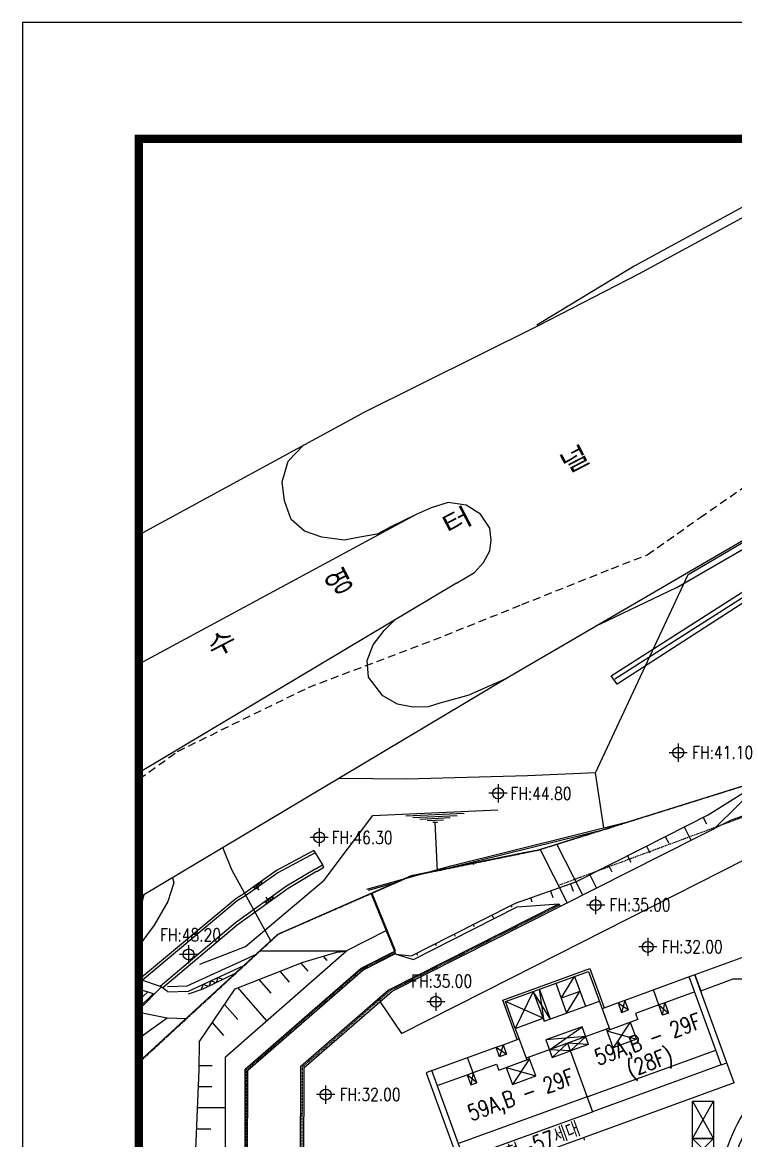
# Model space of a CAD drawing. Header units: millimetres. Extents: x 1145859089 to 1147511753, y -1047484727 to -1047247487.
# Drawn here: x 1145859089 to 1145926426, y -1047353084 to -1047247487 of the extents above; entities that cross this region are included whole.
import ezdxf
from ezdxf.enums import TextEntityAlignment as Align
from ezdxf.xclip import XClip

# ---------------------------------------------------------------- set-up
doc = ezdxf.new("R2010")
doc.units = ezdxf.units.MM
doc.header["$LTSCALE"] = 100
doc.header["$MEASUREMENT"] = 0
doc.header["$XCLIPFRAME"] = 2
for name, pattern in [('단지배치도$0$HID', [2.3, 1.5, -0.8]), ('단지배치도$0$HIDDEN', [9.525, 6.35, -3.175]), ('단지배치도$0$HIDDEN2', [0.1875, 0.125, -0.0625]), ('단지배치도$0$PHANTOM', [2.5, 1.25, -0.25, 0.25, -0.25, 0.25, -0.25])]:
    doc.linetypes.add(name, pattern=pattern)
doc.layers.get('0').update_dxf_attribs({"linetype": 'CONTINUOUS'})
doc.layers.get('Defpoints').update_dxf_attribs({"linetype": 'CONTINUOUS'})
for name, color, linetype in [('SHEET', 7, 'CONTINUOUS'), ('SHEET$0$BDR', 4, 'CONTINUOUS'), ('SHEET$0$sheet', 3, 'CONTINUOUS'), ('XREF', 135, 'CONTINUOUS'), ('단지배치도$0$S240910', 33, 'CONTINUOUS'), ('단지배치도$0$W240910', 135, 'CONTINUOUS')]:
    doc.layers.add(name, color=color, linetype=linetype)
doc.styles.add('단지배치도$0$WS1', font='romans.shx', dxfattribs={"width": 0.8, "bigfont": 'whgtxt.shx'})

# ---------------------------------------------------------------- blocks, each defined once
blk = doc.blocks.new('단지배치도$0$zw$9902')
at = {"layer": '단지배치도$0$W240910'}
for p, q in [((-3438, 110575), (-21300, 100875)), ((-3024, 109799), (-20880, 100102)), ((-21303, 100874), (-30485, 95283)), ((-20880, 100102), (-30416, 95184)), ((-30416, 95184), (-46997, 86959)), ((-109982, 52673), (-47000, 86963)), ((-47000, 86963), (-46997, 86959)), ((-53959, 82437), (-52471, 83985)), ((-54538, 80493), (-53959, 82437)), ((-54291, 78716), (-54538, 80493)), ((-514, 81115), (-33395, 61880)), ((-16195, 71740), (-677, 80888)), ((-53671, 76925), (-54291, 78716)), ((-38838, 78557), (-40454, 78035)), ((-37169, 78279), (-38838, 78557)), ((-35806, 77445), (-37169, 78279)), ((-41878, 77416), (-109982, 40669)), ((-41878, 77416), (-44258, 76233)), ((-40454, 78035), (-41878, 77416)), ((-34930, 76126), (-35806, 77445)), ((-17338, 70472), (-5551, 77304)), ((-52421, 75827), (-53671, 76925)), ((-44258, 76233), (-45550, 75556)), ((-34788, 74984), (-34930, 76126)), ((-50771, 75256), (-52421, 75827)), ((-48679, 74975), (-50771, 75256)), ((-47181, 75272), (-48679, 74975)), ((-45550, 75556), (-47181, 75272)), ((-34934, 73966), (-34788, 74984)), ((-35505, 72874), (-34934, 73966)), ((-36356, 71919), (-35505, 72874)), ((-38081, 70940), (-36356, 71919)), ((-23116, 61890), (-6954, 72210)), ((-109982, 28005), (-38079, 70944)), ((-38079, 70944), (-38078, 70942)), ((-24950, 53005), (-16195, 71740)), ((-23452, 62178), (-10046, 70752)), ((-8301, 70832), (-22912, 61399)), ((-17338, 70472), (-24582, 67035)), ((-44887, 66465), (-43888, 67474)), ((-45931, 65113), (-44887, 66465)), ((-46506, 63613), (-45931, 65113)), ((-46367, 62042), (-46506, 63613)), ((-33395, 61880), (-109982, 16226)), ((-45033, 60287), (-46367, 62042)), ((-33395, 61880), (-35417, 61007)), ((-22912, 61399), (-23452, 62178)), ((-43642, 59510), (-45033, 60287)), ((-36908, 60362), (-38608, 59869)), ((-35417, 61007), (-36908, 60362)), ((-42177, 59223), (-43642, 59510)), ((-40730, 59234), (-42177, 59223)), ((-39639, 59593), (-40730, 59234)), ((-38608, 59869), (-39639, 59593)), ((-16275, 54917), (-17990, 54917)), ((-17133, 55775), (-17133, 54060)), ((-24950, 53005), (-31369, 52725)), ((-24156, 47825), (-24950, 53005)), ((-42793, 52434), (-49139, 52495)), ((-31369, 52725), (-42793, 52434)), ((-34146, 51939), (-34146, 50225)), ((-14313, 49051), (-9129, 52302)), ((-9129, 52302), (-13679, 47803)), ((-9089, 52388), (-12969, 51175)), ((-12116, 48567), (-983, 52572)), ((-33289, 51082), (-35003, 51082)), ((-12969, 51175), (-30367, 45728)), ((-50549, 42867), (-45973, 48981)), ((-45973, 48981), (-34171, 49534)), ((-42863, 48947), (-37345, 49205)), ((-42192, 48799), (-37999, 48995)), ((-41522, 48650), (-38653, 48785)), ((-20440, 45943), (-14313, 49051)), ((-14786, 48811), (-14469, 48187)), ((-51029, 47782), (-51029, 46067)), ((-44155, 32415), (-12116, 48567)), ((-40851, 48502), (-39306, 48574)), ((-40291, 48349), (-39850, 48369)), ((-39854, 43738), (-40070, 48359)), ((-38587, 44245), (-21248, 48546)), ((-38549, 44100), (-23626, 47801)), ((-16569, 47906), (-15936, 46658)), ((-50172, 46924), (-51886, 46924)), ((-18353, 47002), (-18036, 46377)), ((-59275, 43849), (-60113, 45953)), ((-51539, 45680), (-55060, 43785)), ((-51420, 45460), (-54928, 43573)), ((-51552, 45673), (-51420, 45460)), ((-51420, 45460), (-50705, 44325)), ((-31858, 45426), (-42343, 43281)), ((-30367, 45728), (-31858, 45426)), ((-30174, 45787), (-27643, 40796)), ((-26181, 41537), (-28588, 46284)), ((-26798, 42718), (-20440, 45943)), ((-20136, 46097), (-19820, 45473)), ((-36642, 44563), (-36350, 44635)), ((-36604, 44562), (-36383, 44617)), ((-36567, 44561), (-36416, 44599)), ((-36530, 44560), (-36448, 44581)), ((-36498, 44558), (-36475, 44564)), ((-36426, 44317), (-36487, 44561)), ((-32922, 33632), (-10844, 44832)), ((-21920, 45192), (-21603, 44568)), ((-55588, 37158), (-59275, 43849)), ((-55060, 43785), (-58136, 41598)), ((-54928, 43573), (-57998, 41390)), ((-51404, 43912), (-54105, 42316)), ((-51277, 43697), (-53968, 42107)), ((-51394, 43918), (-50705, 44325)), ((-51267, 43703), (-50578, 44110)), ((-50578, 44110), (-50705, 44325)), ((-46529, 42046), (-38587, 44245)), ((-39627, 43801), (-38549, 44100)), ((-25487, 43383), (-24854, 42134)), ((-25487, 43383), (-24854, 42134)), ((-23704, 44287), (-23387, 43663)), ((-64761, 42628), (-65321, 40858)), ((-64881, 43111), (-64761, 42628)), ((-54105, 42316), (-58918, 38842)), ((-57981, 36631), (-50549, 42867)), ((-57124, 42011), (-57065, 42360)), ((-57065, 42360), (-56716, 42301)), ((-57004, 42084), (-56745, 42268)), ((-56920, 42156), (-56861, 42505)), ((-56861, 42505), (-56513, 42446)), ((-56716, 42301), (-56658, 42650)), ((-56658, 42650), (-56309, 42591)), ((-56513, 42446), (-56454, 42795)), ((-42343, 43281), (-54980, 37757)), ((-46375, 41933), (-43569, 42710)), ((-32511, 40717), (-26798, 42718)), ((-27298, 42542), (-27053, 41842)), ((-67580, 41502), (-67743, 40866)), ((-58136, 41598), (-58912, 41122)), ((-57998, 41390), (-58765, 40919)), ((-53968, 42107), (-58764, 38645)), ((-57269, 42215), (-56920, 42156)), ((-56967, 42098), (-56771, 42237)), ((-56930, 42111), (-56796, 42207)), ((-56893, 42125), (-56821, 42176)), ((-56861, 42135), (-56841, 42150)), ((-56697, 41925), (-56851, 42142)), ((-56060, 41275), (-55913, 41071)), ((-55620, 40914), (-55564, 41263)), ((-55564, 41263), (-55215, 41207)), ((-55418, 41061), (-55361, 41410)), ((-46112, 41576), (-43910, 36179)), ((-43821, 36223), (-46020, 41614)), ((-31074, 41220), (-30943, 40848)), ((-29186, 41881), (-28968, 41259)), ((-24933, 41383), (-24933, 39669)), ((-67743, 40866), (-68951, 38614)), ((-58912, 41122), (-67983, 33519)), ((-58765, 40919), (-67707, 33424)), ((-65321, 40858), (-66614, 38639)), ((-56172, 40824), (-55823, 40768)), ((-56026, 40622), (-55969, 40971)), ((-55769, 41128), (-56012, 40952)), ((-55804, 41114), (-55988, 40981)), ((-55969, 40971), (-55620, 40914)), ((-55839, 41101), (-55965, 41010)), ((-55873, 41088), (-55942, 41039)), ((-55903, 41078), (-55923, 41064)), ((-55823, 40768), (-55767, 41117)), ((-55767, 41117), (-55418, 41061)), ((-44526, 32490), (-28418, 40662)), ((-38649, 37603), (-32511, 40717)), ((-38468, 37246), (-32330, 40360)), ((-32937, 40501), (-32846, 40323)), ((-32330, 40360), (-28418, 40662)), ((-28418, 40662), (-28292, 40412)), ((-24076, 40526), (-25790, 40526)), ((-34720, 39597), (-34539, 39240)), ((-66614, 38639), (-69891, 34175)), ((-58918, 38842), (-66044, 32851)), ((-58764, 38645), (-65803, 32727)), ((-48345, 36275), (-44703, 38122)), ((-36504, 38692), (-36413, 38513)), ((-54980, 37757), (-70427, 23535)), ((-42321, 35740), (-38649, 37603)), ((-42140, 35384), (-38468, 37246)), ((-38287, 37787), (-38197, 37608)), ((-38287, 37786), (-38197, 37608)), ((-20011, 37437), (-20011, 35723)), ((-63496, 32900), (-56950, 35905)), ((-63360, 36728), (-63360, 35013)), ((-62285, 34935), (-57981, 36631)), ((-48441, 36190), (-59921, 26133)), ((-48441, 36190), (-56488, 36166)), ((-52535, 35143), (-49362, 36075)), ((-49362, 36075), (-48441, 36190)), ((-48441, 36190), (-48345, 36275)), ((-47066, 34587), (-43821, 36223)), ((-46925, 34378), (-43817, 35945)), ((-43790, 35892), (-43930, 36168)), ((-41855, 35977), (-41764, 35798)), ((-41855, 35977), (-41764, 35799)), ((-40071, 36882), (-39980, 36703)), ((-40071, 36882), (-39981, 36703)), ((-19154, 36580), (-20868, 36580)), ((-62503, 35871), (-64217, 35871)), ((-58972, 32628), (-52535, 35143)), ((-52764, 35054), (-52107, 34304)), ((-50664, 35693), (-50305, 35282)), ((-43790, 35892), (-42140, 35384)), ((-43790, 35892), (-42321, 35740)), ((-43790, 35892), (-43790, 35892)), ((-65918, 32808), (-69891, 34175)), ((-63380, 32403), (-58142, 34808)), ((-58899, 34111), (-62010, 32577)), ((-58011, 25048), (-47066, 34587)), ((-57761, 24934), (-46925, 34378)), ((-54744, 34280), (-53849, 33258)), ((-33701, 31536), (-25488, 34526)), ((-30813, 32374, 0), (-25607, 34269, 0)), ((-25607, 34269, 0), (-23603, 28763, 0)), ((-25488, 34526), (-24137, 30814)), ((-15557, 33936, 0), (-16093, 33742, 0)), ((-12534, 25630, 0), (-15557, 33936, 0)), ((-66606, 32102), (-70609, 33479)), ((-68214, 30455), (-65918, 32808)), ((-65918, 32808), (-65346, 32405)), ((-65358, 32850), (-63496, 32900)), ((-61989, 33041), (-62195, 32486)), ((-61463, 32846), (-61989, 33041)), ((-61268, 33372), (-61463, 32846)), ((-60771, 33188), (-61268, 33372)), ((-60586, 33685), (-60771, 33188)), ((-60116, 33511), (-60586, 33685)), ((-56725, 33506), (-55592, 32212)), ((-43259, 28389), (-32922, 33632)), ((-28699, 33144, 0), (-27673, 30325, 0)), ((-28186, 31735, 0), (-26923, 33790, 0)), ((-26923, 33790, 0), (-25897, 30971, 0)), ((-16093, 33742, 0), (-22163, 31532, 0)), ((-13070, 25435, 0), (-16093, 33742, 0)), ((-67715, 32483), (-69367, 30884)), ((-67242, 32321), (-68904, 30712)), ((-66712, 32138), (-68385, 30518)), ((-65345, 32350), (-63380, 32403)), ((-62010, 32577), (-63405, 32106)), ((-62341, 27646), (-58972, 32628)), ((-55963, 29601), (-58706, 32732)), ((-52760, 25313), (-44526, 32490)), ((-52460, 25177), (-44155, 32415)), ((-45211, 31490), (-45409, 31716)), ((-40024, 32257), (-40024, 30542)), ((-33444, 31417, 0), (-30813, 32374, 0)), ((-30813, 32374, 0), (-32521, 28880, 0)), ((-30813, 32374, 0), (-29787, 29555, 0)), ((-29204, 29767, 0), (-30813, 32374, 0)), ((-29204, 29767, 0), (-30231, 32587, 0)), ((-29787, 29555, 0), (-30231, 32587, 0)), ((-26410, 32381, 0), (-28186, 31735, 0)), ((-27673, 30325, 0), (-26410, 32381, 0)), ((-18606, 30135, 0), (-19471, 32512, 0)), ((-15580, 32332, 0), (-18399, 31306, 0)), ((-59975, 31145), (-58721, 29714)), ((-45303, 31414), (-43259, 28389)), ((-39166, 31400), (-40881, 31400)), ((-32350, 27825), (-33701, 31536)), ((-32521, 28880, 0), (-33444, 31417, 0)), ((-29890, 29837, 0), (-33444, 31417, 0)), ((-29787, 29555, 0), (-24581, 31450, 0)), ((-22812, 31296, 0), (-24325, 30745, 0)), ((-22163, 31532, 0), (-22812, 31296, 0)), ((-22812, 31296, 0), (-22485, 30399, 0)), ((-22812, 31296, 0), (-21837, 30635, 0)), ((-22163, 31532, 0), (-22485, 30399, 0)), ((-22485, 30399, 0), (-21837, 30635, 0)), ((-21837, 30635, 0), (-22163, 31532, 0)), ((-18958, 31102, 0), (-21171, 30297, 0)), ((-18399, 31306, 0), (-18958, 31102, 0)), ((-18958, 31102, 0), (-18047, 30338, 0)), ((-18606, 30135, 0), (-18399, 31306, 0)), ((-18399, 31306, 0), (-18047, 30338, 0)), ((-75928, 22237), (-65395, 29884)), ((-68214, 30455), (-65395, 29884)), ((-65395, 29884), (-63548, 29832)), ((-32521, 28880, 0), (-29890, 29837, 0)), ((-20962, 29724, 0), (-23603, 28763, 0)), ((-21171, 30297, 0), (-20962, 29724, 0)), ((-18047, 30338, 0), (-18606, 30135, 0)), ((-61133, 29432), (-60052, 28198)), ((-32521, 28880, 0), (-31440, 25910, 0)), ((-23658, 28913, 0), (-31495, 26061, 0)), ((-26205, 29040, 0), (-29625, 27795, 0)), ((-29286, 26864, 0), (-26205, 29040, 0)), ((-25599, 27376, 0), (-26205, 29040, 0)), ((-23281, 27060, 0), (-23921, 28817, 0)), ((-23603, 28763, 0), (-23866, 28667, 0)), ((-23866, 28667, 0), (-21082, 27860, 0)), ((-21667, 29467, 0), (-23281, 27060, 0)), ((-21667, 29467, 0), (-21082, 27860, 0)), ((-62371, 24999), (-62341, 27646)), ((-33675, 27342, 0), (-32162, 27893, 0)), ((-25866, 28109, 0), (-29625, 27795, 0)), ((-29625, 27795, 0), (-29020, 26131, 0)), ((-29020, 26131, 0), (-27576, 27487, 0)), ((-27576, 27487, 0), (-25220, 21012, 0)), ((-25599, 27376, 0), (-27576, 27487, 0)), ((-27309, 26754, 0), (-25866, 28109, 0)), ((-21082, 27860, 0), (-23281, 27060, 0)), ((-40393, 24897, 0), (-34323, 27106, 0)), ((-34323, 27106, 0), (-33675, 27342, 0)), ((-33996, 26209, 0), (-34323, 27106, 0)), ((-34323, 27106, 0), (-33348, 26445, 0)), ((-33675, 27342, 0), (-33996, 26209, 0)), ((-33348, 26445, 0), (-33996, 26209, 0)), ((-33675, 27342, 0), (-33348, 26445, 0)), ((-27309, 26754, 0), (-29286, 26864, 0)), ((-29020, 26131, 0), (-27309, 26754, 0)), ((-25599, 27376, 0), (-27309, 26754, 0)), ((-25733, 22422, 0), (-13583, 26844, 0)), ((-62366, 25395), (-61144, 25395)), ((-59921, 26133), (-59919, 3817)), ((-36150, 23749, 0), (-37015, 26126, 0)), ((-36502, 24717, 0), (-34289, 25522, 0)), ((-34289, 25522, 0), (-34081, 24949, 0)), ((-34081, 24949, 0), (-31440, 25910, 0)), ((-31177, 26006, 0), (-32791, 23599, 0)), ((-31440, 25910, 0), (-31177, 26006, 0)), ((-30592, 24399, 0), (-31232, 26156, 0)), ((-13070, 25435, 0), (-25220, 21012, 0)), ((-13070, 25435, 0), (-12534, 25630, 0)), ((-11850, 23750, 0), (-12534, 25630, 0)), ((-62740, 15499), (-62371, 24999)), ((-58062, 4566), (-58011, 25048)), ((-57811, 4731), (-57761, 24934)), ((-52809, 5580), (-52760, 25313)), ((-52509, 5758), (-52460, 25177)), ((-40393, 24897, 0), (-40929, 24702, 0)), ((-40929, 24702, 0), (-37906, 16395, 0)), ((-37370, 16590, 0), (-40393, 24897, 0)), ((-39880, 23487, 0), (-37061, 24513, 0)), ((-37061, 24513, 0), (-36502, 24717, 0)), ((-37061, 24513, 0), (-36709, 23546, 0)), ((-36150, 23749, 0), (-37061, 24513, 0)), ((-36502, 24717, 0), (-36709, 23546, 0)), ((-33376, 25206, 0), (-32791, 23599, 0)), ((-33376, 25206, 0), (-30592, 24399, 0)), ((-32791, 23599, 0), (-30592, 24399, 0)), ((-62433, 23395), (-61177, 23395)), ((-50419, 23485), (-50419, 21770)), ((-36709, 23546, 0), (-36150, 23749, 0)), ((-11850, 23750, 0), (-31032, 16769, 0)), ((-49562, 22628), (-51277, 22628)), ((-25733, 22422, 0), (-37883, 18000, 0)), ((-59921, 21395), (-62511, 21395)), ((-15800, 18500, 0), (-15800, 22000, 0)), ((-15800, 22000, 0), (-13800, 22000, 0)), ((-15800, 18500, 0), (-13800, 22000, 0)), ((-15800, 22000, 0), (-13800, 18500, 0)), ((-13800, 22000, 0), (-13800, 18500, 0)), ((-37370, 16590, 0), (-25220, 21012, 0)), ((-62589, 19395), (-61255, 19395)), ((-26057, 18579), (-26014, 18326)), ((-15800, 16500, 0), (-15800, 18500, 0)), ((-15800, 18500, 0), (-13800, 18500, 0)), ((-15800, 16500, 0), (-13800, 18500, 0)), ((-15800, 18500, 0), (-13800, 16500, 0)), ((-13800, 18500, 0), (-15800, 18500, 0)), ((-13800, 18500, 0), (-13800, 16500, 0))]:
    blk.add_line(p, q, dxfattribs=at)
at = {"layer": '단지배치도$0$W240910', "linetype": '단지배치도$0$HID', "ltscale": 5}
for p, q in [((-15075, 77120), (-4315, 84623)), ((-20052, 73613), (-15075, 77120)), ((-23448, 72289), (-20052, 73613)), ((-31888, 68904), (-23448, 72289)), ((-40221, 65561), (-31888, 68904)), ((-52052, 61086), (-40221, 65561)), ((-64401, 55040), (-52052, 61086)), ((-81071, 43059), (-64401, 55040))]:
    blk.add_line(p, q, dxfattribs=at)
at = {"layer": '단지배치도$0$W240910', "linetype": '단지배치도$0$PHANTOM'}
for p, q in [((-9087, 52353), (-12958, 51141)), ((-12958, 51141), (-30365, 45692)), ((-30365, 45692), (-31849, 45389)), ((-31849, 45389), (-42339, 43248)), ((-42339, 43248), (-54974, 37724)), ((-54933, 37722), (-70386, 23496)), ((-54974, 37724), (-54932, 37722)), ((-54932, 37722), (-54933, 37722))]:
    blk.add_line(p, q, dxfattribs=at)
at = {"layer": '단지배치도$0$W240910', "linetype": '단지배치도$0$HIDDEN2', "ltscale": 10}
blk.add_line((-28455, 42397), (-8243, 49883), dxfattribs=at)
at = {"layer": '단지배치도$0$W240910', "linetype": '단지배치도$0$HIDDEN', "ltscale": 0.15}
for p, q in [((-44340, 32453), (-28355, 40537)), ((-46995, 34483), (-43874, 36057)), ((-57886, 24991), (-46995, 34483)), ((-45310, 31603), (-44340, 32453)), ((-52610, 25245), (-45311, 31606)), ((-57937, 4648), (-57886, 24991)), ((-52659, 5669), (-52610, 25245))]:
    blk.add_line(p, q, dxfattribs=at)
at = {"layer": '단지배치도$0$W240910', "ltscale": 5}
for p, q in [((-10040, 35945, 0), (-15557, 33936, 0)), ((-15557, 33936, 0), (-15010, 32433, 0)), ((-15010, 32433, 0), (-11941, 33550, 0)), ((-11941, 33550, 0), (-10040, 33550, 0))]:
    blk.add_line(p, q, dxfattribs=at)
at = {"layer": '단지배치도$0$W240910'}
for centre in [(-17133, 54917), (-34146, 51082), (-51029, 46924), (-24933, 40526), (-20011, 36580), (-63360, 35871), (-40024, 31400), (-50419, 22628)]:
    blk.add_circle(centre, 514, dxfattribs=at)
for radius, start, end in [(16300, 17.32279, 202.20172), (15300, 15.07901, 203.73868)]:
    blk.add_arc((2883, 12309), radius, start, end, dxfattribs=at)
at = {"layer": '단지배치도$0$S240910', "style": '단지배치도$0$WS1', "width": 1.393036}
blk.add_text('수     영     터     널', height=2000, rotation=27.49123, dxfattribs=at).set_placement((-60972, 63690), (-25187, 82311), align=Align.FIT)
at = {"layer": '단지배치도$0$S240910', "style": '단지배치도$0$WS1', "width": 0.8}
for s, p in [('FH:41.10', (-15815, 54335)), ('FH:44.80', (-32973, 50460)), ('FH:46.30', (-49857, 46302)), ('FH:35.00', (-23615, 39944)), ('FH:48.20', (-66059, 37110)), ('FH:32.00', (-18693, 35998)), ('FH:35.00', (-42353, 32738)), ('FH:32.00', (-49102, 22046))]:
    blk.add_text(s, height=1200, dxfattribs=at).set_placement(p)
for s, p in [('59A,B - 29F', (-24702, 25366, 0)), ('(28F)', (-21657, 24246, 0)), ('59A,B - 29F', (-36683, 20115, 0)), ('59A형-57세대', (-35809, 15280, 0))]:
    blk.add_text(s, height=1500, rotation=20, dxfattribs=at).set_placement(p)
blk = doc.blocks.new('단지배치도')
blk.add_blockref('단지배치도$0$zw$9902', (141034, 142437))
blk = doc.blocks.new('SHEET$0$zw$653F')
at = {"layer": 'Defpoints', "color": 0}
blk.add_lwpolyline([(826.33, 0), (0, 0), (0, -593.1), (826.33, -593.1)], close=True, dxfattribs=at)
at = {"layer": 'SHEET$0$sheet', "const_width": 2}
blk.add_lwpolyline([(27.5, -27.5), (813.83, -27.5), (813.83, -579), (27.5, -579)], close=True, dxfattribs=at)
blk = doc.blocks.new('SHEET$0$미소건축시트')
blk.add_blockref('SHEET$0$zw$653F', (0, 593.1))
blk = doc.blocks.new('SHEET')
at = {"layer": 'SHEET$0$BDR', "xscale": 100, "yscale": 100, "zscale": 100}
blk.add_blockref('SHEET$0$미소건축시트', (1200122, -1758265), dxfattribs=at)

msp = doc.modelspace()

# ---------------------------------------------------------------- block references
at = {"layer": 'SHEET', "linetype": 'Continuous', "ltscale": 2, "xscale": 4, "yscale": 4, "zscale": 4}
msp.add_blockref('SHEET', (1141058600.584654, -1040451665.300647), dxfattribs=at)
at = {"layer": 'XREF'}
ref = msp.add_blockref('단지배치도', (1145797106.633357, -1047513806.462535), dxfattribs=at)
XClip(ref).set_block_clipping_path([(72982.4064819524, 34919.7593965302), (360382.4067475507, 255319.7593436702)])

doc.saveas('drawing.dxf')
